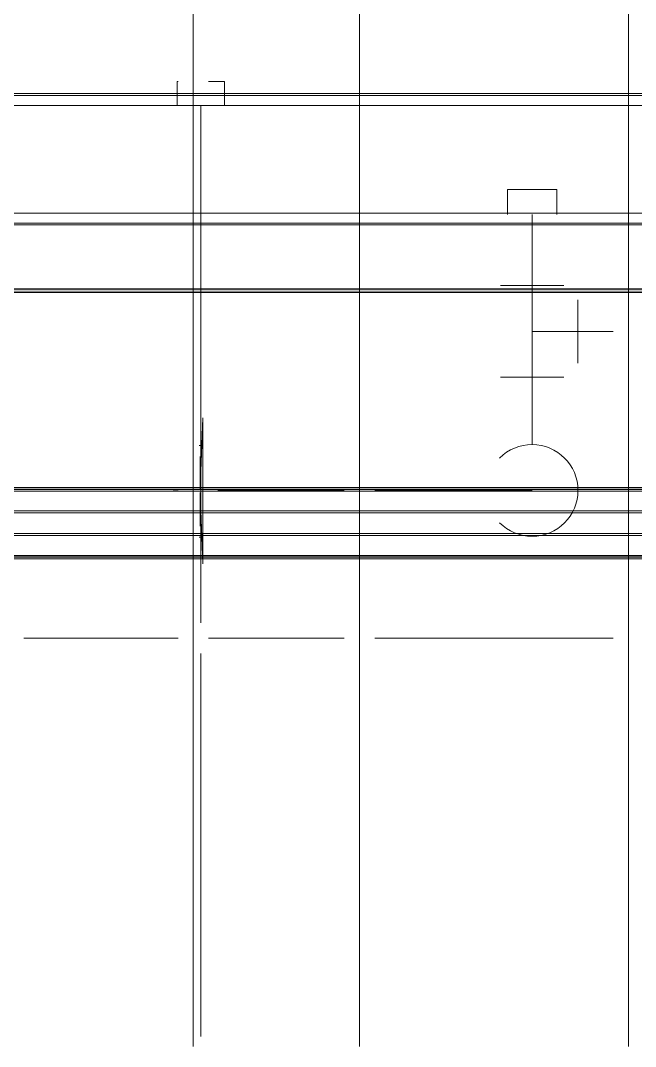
# Model space of a CAD drawing. Header units: centimetres. Extents: x -1906 to 5208, y -261 to 2955.
# Drawn here: x -913.8 to -813.2, y 2044.1 to 2211.9 of the extents above; entities that cross this region are included whole.
import ezdxf

# ---------------------------------------------------------------- set-up
doc = ezdxf.new("R2010")
doc.units = ezdxf.units.CM
doc.linetypes.add('_Overhead', pattern=[0.47625, 0.3175, -0.15875])
for name, color, linetype, lineweight in [('A-WALL', 7, 'Continuous', 18), ('A-WALL-PATT', 7, 'Continuous', 50), ('M-HVAC-DUCT', 7, 'Continuous', 18), ('P-PIPE', 7, 'Continuous', 18), ('S-BEAM', 7, 'Continuous', 18)]:
    doc.layers.add(name, color=color, linetype=linetype, lineweight=lineweight)

# ---------------------------------------------------------------- blocks, each defined once
blk = doc.blocks.new('Costanera Perfil Z - Parametrizado - h_22cm-1721855-N01 - Planta trazado tuberias refrig exist_ - detalle 1')
at = {"layer": 'S-BEAM', "color": 254, "true_color": 0xcccccc}
for p, q in [((-10.75, 295.36), (-10.75, 1931.15)), ((-10.75, 1931.15), (-10.75, 295.36)), ((-10.45, 1931.15), (-10.45, 295.36)), ((-10.45, 1931.15), (-10.45, 295.36)), ((-8.8, 1931.15), (-8.8, 295.36)), ((-8.8, 1931.15), (-8.8, 295.36)), ((8.8, 1931.15), (8.8, 248.74)), ((8.8, 1931.15), (8.8, 248.74)), ((10.45, 1931.15), (10.45, 323.25)), ((10.45, 1931.15), (10.45, 323.25)), ((10.75, 1931.15), (10.75, 323.25)), ((10.75, 1931.15), (10.75, 323.25))]:
    blk.add_line(p, q, dxfattribs=at)
blk = doc.blocks.new('Costanera Perfil Z - Parametrizado - h_22cm-V8-N01 - Planta trazado tuberias refrig exist_ - detalle 1')
at = {"layer": 'S-BEAM', "color": 254, "true_color": 0xcccccc}
for p, q in [((-5.84, -2767.55), (-5.84, -4403.33)), ((-5.54, -2767.55), (-5.54, -4403.33)), ((-5.5, -4403.33), (-5.5, -2767.55)), ((-5.26, -2767.55), (-5.26, -4403.33)), ((1.67, -2767.55), (1.67, -4403.33)), ((2.01, -2767.55), (2.01, -4403.33)), ((5.54, -2767.55), (5.54, -4403.33)), ((5.84, -2767.55), (5.84, -4403.33)), ((-2.01, -3580.45), (-2.01, -4368.35)), ((-1.67, -3580.45), (-1.67, -4368.35)), ((5.26, -3580.45), (5.26, -4368.35)), ((5.5, -3580.45), (5.5, -4368.35))]:
    blk.add_line(p, q, dxfattribs=at)
blk = doc.blocks.new('PQ_RVR_EST-01_ZZ_ZZ_MO_T_A_rvt-1-N01 - Planta trazado tuberias refrig exist_ - detalle 1')
at = {"layer": 'S-BEAM', "color": 254, "linetype": '_Overhead', "lineweight": 18, "true_color": 0xd4d4d4}
for name, p, rotation in [('Costanera Perfil Z - Parametrizado - h_22cm-1721855-N01 - Planta trazado tuberias refrig exist_ - detalle 1', (183.57, 2189.2), 90.00000000000001), ('Costanera Perfil Z - Parametrizado - h_22cm-V8-N01 - Planta trazado tuberias refrig exist_ - detalle 1', (-4515.13, 2129.67), 89.99999999999964)]:
    blk.add_blockref(name, p, dxfattribs=dict(at, rotation=rotation))
blk = doc.blocks.new('PQ_RVR_ARQ-01_ZZ_ZZ_MO_T_A_rvt-1-N01 - Planta trazado tuberias refrig exist_ - detalle 1')
at = {"layer": 'A-WALL-PATT', "lineweight": 18, "true_color": 0xdddddd}
h = blk.add_hatch(color=254, dxfattribs=at)
h.paths.add_polyline_path([(-118.93, 2167.46), (-118.93, 2167.96), (-484.65, 2167.96), (-484.65, 2167.46), (-170.32, 2167.46)])
h.paths.add_polyline_path([(-808.25, 2167.46), (-808.25, 2167.96), (-1098.85, 2167.96), (-1098.85, 2167.46), (-853.8, 2167.46)])
h.paths.add_polyline_path([(-1101.39, 2167.46), (-1101.39, 2167.96), (-1126.31, 2167.96), (-1126.31, 2167.46), (-1116.68, 2167.46)])
h.paths.add_polyline_path([(-1128.85, 2167.46), (-1128.85, 2167.96), (-1308.74, 2167.96), (-1308.74, 2167.46)])
h.paths.add_polyline_path([(-1458.74, 2167.46), (-1458.74, 2167.96), (-1476.02, 2167.96), (-1476.02, 2167.46)])
h.paths.add_polyline_path([(-1556.02, 2167.46), (-1556.02, 2167.96), (-1679.32, 2167.96), (-1679.32, 2167.46), (-1589.85, 2167.46)])
h.paths.add_polyline_path([(-1729.32, 2167.46), (-1729.32, 2167.96), (-1747.58, 2167.96), (-1747.58, 2167.46)])
h.paths.add_polyline_path([(-1726.78, 2167.46), (-1720.82, 2167.46), (-1720.82, 2167.96), (-1726.78, 2167.96)])
h.paths.add_polyline_path([(-1718.28, 2167.46), (-1693.36, 2167.46), (-1693.36, 2167.96), (-1718.28, 2167.96)])
h.paths.add_polyline_path([(-1690.82, 2167.46), (-1681.86, 2167.46), (-1681.86, 2167.96), (-1690.82, 2167.96), (-1690.82, 2167.6)])
at = {"layer": 'A-WALL', "color": 253, "lineweight": 25, "true_color": 0xaaaaaa}
for p, q in [((-118.93, 2167.96), (-1747.58, 2167.96)), ((-1747.58, 2167.46), (-118.93, 2167.46))]:
    blk.add_line(p, q, dxfattribs=at)

msp = doc.modelspace()

# ---------------------------------------------------------------- linework, layer by layer
at = {"layer": 'M-HVAC-DUCT', "color": 6, "true_color": 0xff00ff}
for p, q in [((-885.5, 2044.07), (-885.5, 2492.65)), ((-858.32, 2044.07), (-858.32, 2492.65)), ((-814.32, 2044.07), (-814.32, 2492.65)), ((-913.23, 2110.87), (-888, 2110.87)), ((-883, 2110.87), (-860.82, 2110.87)), ((-855.82, 2110.87), (-816.82, 2110.87))]:
    msp.add_line(p, q, dxfattribs=at)
at = {"layer": 'P-PIPE', "color": 6, "true_color": 0xff00ff}
for p, q in [((-888.14, 2201.91), (-888, 2201.91)), ((-888.14, 2198.06), (-888.14, 2201.91)), ((-883, 2201.91), (-880.42, 2201.91)), ((-880.42, 2198.06), (-880.42, 2201.91)), ((-884.28, 2142.4), (-884.28, 2198.06)), ((-834.14, 2184.24), (-826.05, 2184.24)), ((-834.14, 2180.19), (-834.14, 2184.24)), ((-826.05, 2180.19), (-826.05, 2184.24)), ((-830.1, 2168.53), (-830.1, 2180.19)), ((-835.27, 2168.53), (-824.92, 2168.53)), ((-830.1, 2168.53), (-830.1, 2153.53)), ((-822.6, 2166.2), (-822.6, 2155.86)), ((-830.1, 2161.03), (-822.6, 2161.03)), ((-822.6, 2161.03), (-816.82, 2161.03)), ((-835.27, 2153.53), (-824.92, 2153.53)), ((-830.1, 2142.53), (-830.1, 2153.53)), ((-883.96, 2146.9), (-884.39, 2135.29)), ((-883.96, 2146.9), (-883.96, 2123.03)), ((-884.54, 2142.4), (-884.02, 2142.4)), ((-884.28, 2142.4), (-884.28, 2127.4)), ((-884.4, 2140.57), (-884.4, 2135.27)), ((-883.96, 2141.12), (-883.96, 2128.8)), ((-888, 2134.97), (-888.81, 2134.97)), ((-884.28, 2134.9), (-883.96, 2134.96)), ((-879.02, 2134.97), (-881.46, 2134.97)), ((-876.1, 2134.99), (-876.1, 2135.07)), ((-876.1, 2135.03), (-860.82, 2135.03)), ((-855.82, 2135.03), (-830.1, 2135.03)), ((-884.4, 2134.67), (-884.4, 2129.19)), ((-884.39, 2134.66), (-883.96, 2123.03)), ((-884.54, 2127.4), (-884.02, 2127.4)), ((-884.28, 2113.37), (-884.28, 2127.4)), ((-884.28, 2045.7), (-884.28, 2108.37))]:
    msp.add_line(p, q, dxfattribs=at)
for start, end in [(90, 135), (0, 90), (270, 0), (225, 270)]:
    msp.add_arc((-830.1, 2135.03), 7.5, start, end, dxfattribs=at)
msp.add_ellipse((-876.1, 2134.97), major_axis=(7.83, 0), ratio=0.007846, start_param=1.570796, end_param=2.326927, dxfattribs=at)

# ---------------------------------------------------------------- block references
at = {"lineweight": 5}
for name in ['PQ_RVR_ARQ-01_ZZ_ZZ_MO_T_A_rvt-1-N01 - Planta trazado tuberias refrig exist_ - detalle 1', 'PQ_RVR_EST-01_ZZ_ZZ_MO_T_A_rvt-1-N01 - Planta trazado tuberias refrig exist_ - detalle 1']:
    msp.add_blockref(name, (0, 0), dxfattribs=at)

doc.saveas('drawing.dxf')
